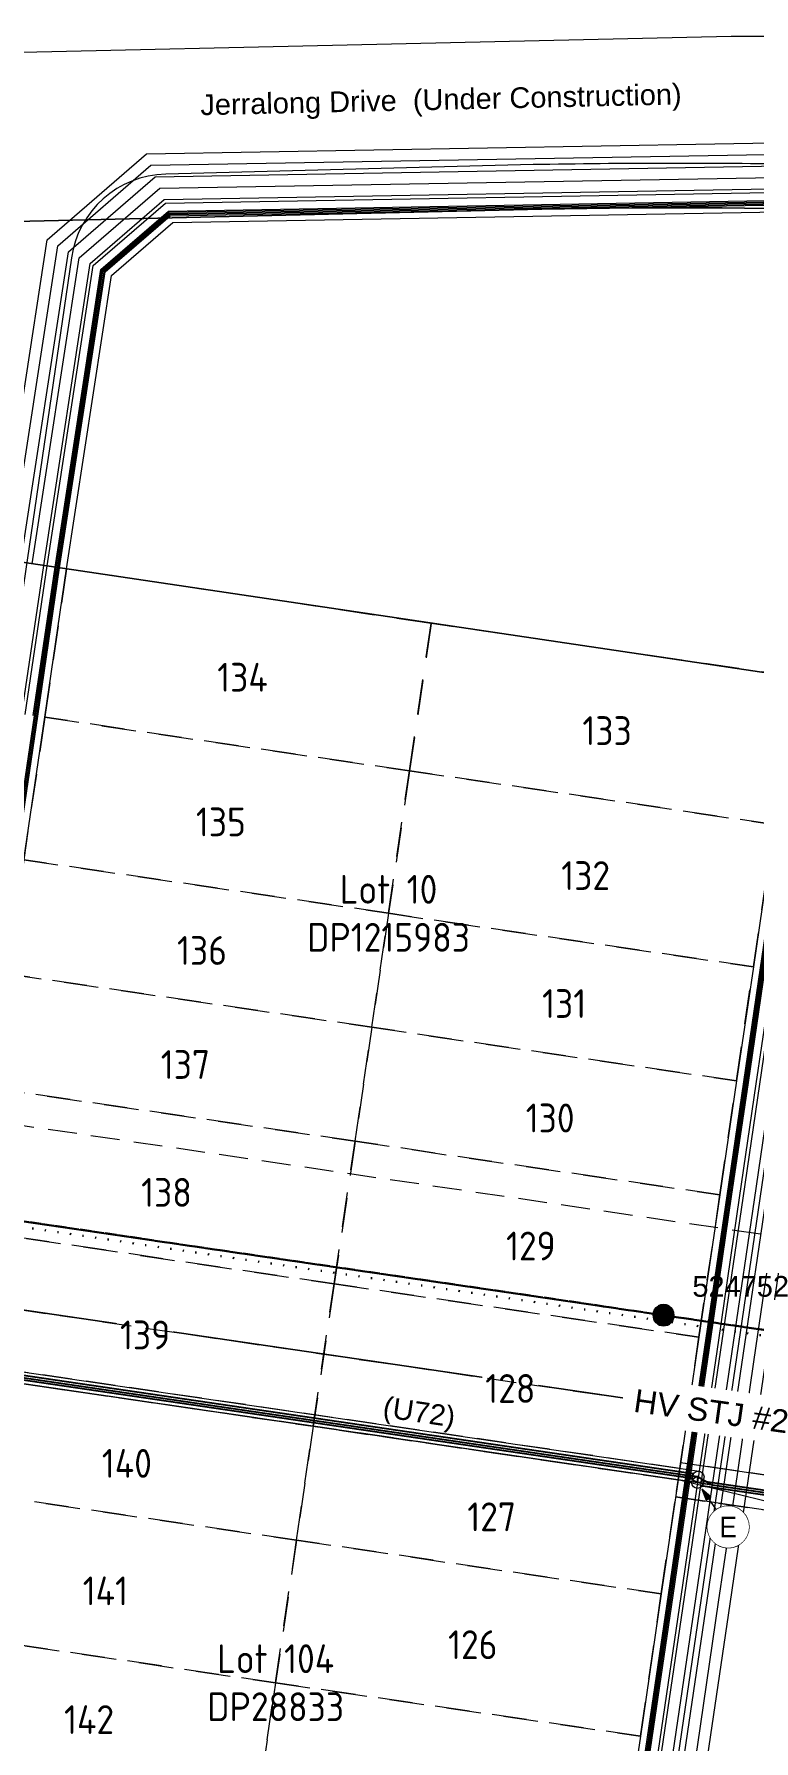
# Model space of a CAD drawing. Header units: metres. Extents: x 302924 to 306036, y 6267404 to 6269261.
# Drawn here: x 304027.6 to 304090.1, y 6268660.6 to 6268808.7 of the extents above; entities that cross this region are included whole.
import ezdxf
from ezdxf import colors
from ezdxf.entities.mleader import LeaderData, LeaderLine
from ezdxf.enums import TextEntityAlignment as Align
from ezdxf.math import Vec2, Vec3

# ---------------------------------------------------------------- set-up
doc = ezdxf.new("R2010")
doc.units = ezdxf.units.M
doc.set_wipeout_variables(frame=1)
for name, pattern in [('Cable Exist OH', [1, 1, 0]), ('Cable Remove', [1, 0, -1]), ('Dash', [5, 3, -2]), ('DASHED', [19.05, 12.7, -6.35]), ('HIDDEN2', [0.1875, 0.125, -0.0625])]:
    doc.linetypes.add(name, pattern=pattern)
doc.layers.get('0').update_dxf_attribs({"color": 6})
doc.layers.add('. Const Lines _SP', color=251, linetype='Continuous', lineweight=0, plot=False, transparency=0.4)
doc.layers.add('._ MGA Trench Outline (PL)', color=248, linetype='Continuous', lineweight=0, plot=False, transparency=0.6)
for name, color, linetype, lineweight, plot in [('. Const Lines Circles _SP', 251, 'Continuous', 0, False), ('._Cable_EW_70mm_Proposed', 90, 'Cable #', 0, False), ('._Cable_HV_240mm_Al_Proposed', 11, 'Cable x', 0, False), ('._Trenching HV_SP', 56, 'IE Trench HV', 0, False)]:
    doc.layers.add(name, color=color, linetype=linetype, lineweight=lineweight, plot=plot)
for name, color, linetype, lineweight, true_color, plot, transparency in [('. Const Lines_HV', 7, 'Continuous', 0, 0x990000, False, 0.4), ('. Const Lines_LV', 7, 'Continuous', 0, 0x000099, False, 0.4), ('. Const Lines_SL', 7, 'Continuous', 0, 0x009999, False, 0.4), ('. Const Lines_SP_Trench (PL)', 7, 'Continuous', 0, 0x990099, False, 0.4)]:
    doc.layers.add(name, color=color, linetype=linetype, lineweight=lineweight, true_color=true_color, plot=plot, transparency=transparency)
doc.layers.add('_Kerb Line_SP', color=60, linetype='Continuous', lineweight=13, transparency=0.6)
for name, color, linetype, lineweight in [('_Lot Layout Future', 151, 'Continuous', 13), ('_Lot Layout Future - Lot No', 155, 'Continuous', 13), ('_User Miscellaneous3', 51, 'Continuous', 13), ('_User_EW_Final', 82, 'Continuous', 20), ('_User_HV_Exist', 1, 'Continuous', 35), ('_User_HV_Final', 1, 'Continuous', 25), ('_User_TR_Final', 6, 'Continuous', 25), ('Cadastre Easements_SP_NEW', 52, 'DASHED', 15), ('Cadastre Land Parcels_SP_EXT', 118, 'Continuous', 15), ('Cadastre Other Property_SP_EXT', 138, 'DASHED', 15), ('Cadastre Road Names_SP_HV_LV_SL_EXT', 211, 'Continuous', 15), ('MEN Earth', 3, 'Continuous', 20)]:
    doc.layers.add(name, color=color, linetype=linetype, lineweight=lineweight)
for name, color, linetype in [('Duct_SP_NEW', 2, 'Continuous'), ('Notes_SP_NEW', 51, 'Continuous'), ('OH_Details_SP_MISC', 7, 'Continuous'), ('SupportsOH_SP_TR_HV_LV_SL_EXT', 7, 'Continuous'), ('SupportsOH_SP_TR_HV_LV_SL_MOD', 3, 'Continuous'), ('Trench_SP_NEW', 2, 'Continuous')]:
    doc.layers.add(name, color=color, linetype=linetype)
doc.styles.add('LotNum', font='isocp.shx')
doc.styles.add('POLE_LABEL', font='arial.ttf', dxfattribs={"height": 2})
doc.styles.get("Standard").update_dxf_attribs({"font": 'arial.ttf'})
doc.linetypes.add('Cable #', pattern='A,4,-0.1,["#",Standard,S=1.6,R=0,X=0,Y=-0.8],-1.35', length=5.45)
doc.linetypes.add('Cable E UG', pattern='A,5,-0.1,["E",Standard,S=1.5,R=0,X=0,Y=-0.75],-1.45', length=6.55)
doc.linetypes.add('Cable x', pattern='A,5,-0.05,["X",Standard,S=1.5,R=0,X=0,Y=-0.75],-1.45', length=6.5)
doc.linetypes.add('IE Trench HV', pattern='A,4,-0.4,["/",Standard,S=2,R=0,X=0.25,Y=-1],-1.6', length=6)

# ---------------------------------------------------------------- blocks, each defined once
blk = doc.blocks.new('POLE_EXT')
blk.add_hatch(color=256).paths.add_polyline_path([(-0.9, 0, 1), (0.9, 0, 1)])
blk.add_lwpolyline([(-0.9, 0, 1), (0.9, 0, 1)], format="xyb", close=True)
at = {"flags": 8}
blk.add_attdef('pNumber', text='', height=1.8, dxfattribs=at).set_placement((2.5, 2.5), align=Align.MIDDLE_CENTER)
at = {"style": 'POLE_LABEL', "flags": 9}
for tag, p in [('STRUCTURE_PLANT_NUMBER', (1.35, 0.03)), ('STREET_CODE', (1.35, -0.2))]:
    blk.add_attdef(tag, text='', height=0.2, dxfattribs=at).set_placement(p, align=Align.MIDDLE_LEFT)
at = {"flags": 9}
for tag, p in [('OWNED_BY', (1.35, -0.4)), ('SPECIAL_USE', (1.35, -0.8)), ('STATE', (1.35, -1)), ('cLV', (1.35, -1.4)), ('PARENT', (1.35, -0.6)), ('USAGE', (1.35, -1.2)), ('hDepth', (1.35, -1.6)), ('hDia', (1.35, -1.8)), ('cHV', (1.35, -2)), ('LBRACKET', (1.35, -2.2)), ('LExisting', (1.35, -2.4)), ('LANTNUMBER', (1.35, -2.6)), ('LOther', (1.35, -2.8)), ('LRemove', (1.35, -3)), ('cLinedev', (1.35, -3.4)), ('pExisting', (1.35, -3.8)), ('pFooting', (1.35, -4.4)), ('LEGEND', (1.35, -3.2)), ('LOCATION', (1.35, -3.6)), ('PFNUMBER', (1.35, -4)), ('NEWPFNUMBER', (1.35, -4.2)), ('pNew', (1.35, -4.6)), ('pRelocate', (1.35, -5)), ('pRemove', (1.35, -5.2)), ('pReplace', (1.35, -5.4)), ('pStay', (1.35, -5.6)), ('pType', (1.35, -5.8)), ('cspan', (1.35, -6)), ('STREETNAME', (1.35, -6.2)), ('SUBURB', (1.35, -6.4)), ('OPERATED_BY', (1.36, -7.01)), ('NOTES', (1.35, -6.6)), ('MAINTAINED_BY', (1.36, -6.81))]:
    blk.add_attdef(tag, text='', height=0.2, dxfattribs=at).set_placement(p, align=Align.MIDDLE_LEFT)
at = {"flags": 1}
blk.add_attdef('Z', (1.35, -7.33), '', height=0.2, dxfattribs=at)
blk = doc.blocks.new('*U84')
h = blk.add_hatch(color=256)
h.dxf.hatch_style = 1
h.paths.add_polyline_path([(-1.92, 2.32), (-1.51, 2.61), (-2.28, 3.29)])
blk.add_line((-2.28, 3.29), (-1.03, 1.48))
at = {"flags": 128}
blk.add_lwpolyline([(-1.92, 2.32), (-1.51, 2.61), (-2.28, 3.29), (-1.92, 2.32)], dxfattribs=at)
at = {"linetype": 'Continuous', "flags": 128}
blk.add_lwpolyline([(0, 1.8), (-0.09, 1.8), (-0.18, 1.79), (-0.26, 1.78), (-0.35, 1.77), (-0.44, 1.75), (-0.52, 1.72), (-0.61, 1.69), (-0.69, 1.66), (-0.77, 1.63), (-0.85, 1.59), (-0.93, 1.54), (-1, 1.5), (-1.07, 1.45), (-1.14, 1.39), (-1.21, 1.33), (-1.27, 1.27), (-1.33, 1.21), (-1.39, 1.14), (-1.45, 1.07), (-1.5, 1), (-1.54, 0.93), (-1.59, 0.85), (-1.63, 0.77), (-1.66, 0.69), (-1.69, 0.61), (-1.72, 0.52), (-1.75, 0.44), (-1.77, 0.35), (-1.78, 0.26), (-1.79, 0.18), (-1.8, 0.09), (-1.8, 0), (-1.8, -0.09), (-1.79, -0.18), (-1.78, -0.26), (-1.77, -0.35), (-1.75, -0.44), (-1.72, -0.52), (-1.69, -0.61), (-1.66, -0.69), (-1.63, -0.77), (-1.59, -0.85), (-1.54, -0.93), (-1.5, -1), (-1.45, -1.07), (-1.39, -1.14), (-1.33, -1.21), (-1.27, -1.27), (-1.21, -1.33), (-1.14, -1.39), (-1.07, -1.45), (-1, -1.5), (-0.93, -1.54), (-0.85, -1.59), (-0.77, -1.63), (-0.69, -1.66), (-0.61, -1.69), (-0.52, -1.72), (-0.44, -1.75), (-0.35, -1.77), (-0.26, -1.78), (-0.18, -1.79), (-0.09, -1.8), (0, -1.8), (0.09, -1.8), (0.18, -1.79), (0.26, -1.78), (0.35, -1.77), (0.44, -1.75), (0.52, -1.72), (0.61, -1.69), (0.69, -1.66), (0.77, -1.63), (0.85, -1.59), (0.93, -1.54), (1, -1.5), (1.07, -1.45), (1.14, -1.39), (1.21, -1.33), (1.27, -1.27), (1.33, -1.21), (1.39, -1.14), (1.45, -1.07), (1.5, -1), (1.54, -0.93), (1.59, -0.85), (1.63, -0.77), (1.66, -0.69), (1.69, -0.61), (1.72, -0.52), (1.75, -0.44), (1.77, -0.35), (1.78, -0.26), (1.79, -0.18), (1.8, -0.09), (1.8, 0), (1.8, 0.09), (1.79, 0.18), (1.78, 0.26), (1.77, 0.35), (1.75, 0.44), (1.72, 0.52), (1.69, 0.61), (1.66, 0.69), (1.63, 0.77), (1.59, 0.85), (1.54, 0.93), (1.5, 1), (1.45, 1.07), (1.39, 1.14), (1.33, 1.21), (1.27, 1.27), (1.21, 1.33), (1.14, 1.39), (1.07, 1.45), (1, 1.5), (0.93, 1.54), (0.85, 1.59), (0.77, 1.63), (0.69, 1.66), (0.61, 1.69), (0.52, 1.72), (0.44, 1.75), (0.35, 1.77), (0.26, 1.78), (0.18, 1.79), (0.09, 1.8)], close=True, dxfattribs=at)
blk.add_circle((0, 0), 1.8)
at = {"width": 0.9}
blk.add_attdef('CODE', text='', height=1.8, dxfattribs=at).set_placement((0, 0), align=Align.MIDDLE_CENTER)
at = {"flags": 1}
blk.add_attdef('Z', (0, 0), '', height=0.2, dxfattribs=at)
at = {"linetype": 'Continuous'}
blk.add_wipeout([(0, 1.8), (-0.09, 1.8), (-0.18, 1.79), (-0.26, 1.78), (-0.35, 1.77), (-0.44, 1.75), (-0.52, 1.72), (-0.61, 1.69), (-0.69, 1.66), (-0.77, 1.63), (-0.85, 1.59), (-0.93, 1.54), (-1, 1.5), (-1.07, 1.45), (-1.14, 1.39), (-1.21, 1.33), (-1.27, 1.27), (-1.33, 1.21), (-1.39, 1.14), (-1.45, 1.07), (-1.5, 1), (-1.54, 0.93), (-1.59, 0.85), (-1.63, 0.77), (-1.66, 0.69), (-1.69, 0.61), (-1.72, 0.52), (-1.75, 0.44), (-1.77, 0.35), (-1.78, 0.26), (-1.79, 0.18), (-1.8, 0.09), (-1.8, 0), (-1.8, -0.09), (-1.79, -0.18), (-1.78, -0.26), (-1.77, -0.35), (-1.75, -0.44), (-1.72, -0.52), (-1.69, -0.61), (-1.66, -0.69), (-1.63, -0.77), (-1.59, -0.85), (-1.54, -0.93), (-1.5, -1), (-1.45, -1.07), (-1.39, -1.14), (-1.33, -1.21), (-1.27, -1.27), (-1.21, -1.33), (-1.14, -1.39), (-1.07, -1.45), (-1, -1.5), (-0.93, -1.54), (-0.85, -1.59), (-0.77, -1.63), (-0.69, -1.66), (-0.61, -1.69), (-0.52, -1.72), (-0.44, -1.75), (-0.35, -1.77), (-0.26, -1.78), (-0.18, -1.79), (-0.09, -1.8), (0, -1.8), (0.09, -1.8), (0.18, -1.79), (0.26, -1.78), (0.35, -1.77), (0.44, -1.75), (0.52, -1.72), (0.61, -1.69), (0.69, -1.66), (0.77, -1.63), (0.85, -1.59), (0.93, -1.54), (1, -1.5), (1.07, -1.45), (1.14, -1.39), (1.21, -1.33), (1.27, -1.27), (1.33, -1.21), (1.39, -1.14), (1.45, -1.07), (1.5, -1), (1.54, -0.93), (1.59, -0.85), (1.63, -0.77), (1.66, -0.69), (1.69, -0.61), (1.72, -0.52), (1.75, -0.44), (1.77, -0.35), (1.78, -0.26), (1.79, -0.18), (1.8, -0.09), (1.8, 0), (1.8, 0.09), (1.79, 0.18), (1.78, 0.26), (1.77, 0.35), (1.75, 0.44), (1.72, 0.52), (1.69, 0.61), (1.66, 0.69), (1.63, 0.77), (1.59, 0.85), (1.54, 0.93), (1.5, 1), (1.45, 1.07), (1.39, 1.14), (1.33, 1.21), (1.27, 1.27), (1.21, 1.33), (1.14, 1.39), (1.07, 1.45), (1, 1.5), (0.93, 1.54), (0.85, 1.59), (0.77, 1.63), (0.69, 1.66), (0.61, 1.69), (0.52, 1.72), (0.44, 1.75), (0.35, 1.77), (0.26, 1.78), (0.18, 1.79), (0.09, 1.8)], dxfattribs=at)

msp = doc.modelspace()

# ---------------------------------------------------------------- linework, layer by layer
at = {"layer": '. Const Lines _SP', "linetype": 'Continuous', "lineweight": 0, "flags": 128}
for points in [[(304099.5566, 6268682.3816), (304083.7264, 6268684.7054)], [(304099.3387, 6268680.8975), (304083.5085, 6268683.2213)], [(304099.1209, 6268679.4134), (304083.2907, 6268681.7372)]]:
    msp.add_lwpolyline(points, dxfattribs=at)
at = {"layer": '. Const Lines Circles _SP', "lineweight": 0}
for centre in [(304085.1905, 6268682.9747), (304085.2632, 6268683.4694)]:
    msp.add_circle(centre, 0.5, dxfattribs=at)
at = {"layer": '_Lot Layout Future', "linetype": 'Dash', "transparency": 33554585}
msp.add_lwpolyline([(304080.2407, 6268660.9599), (304048.58, 6268665.6075), (304047.1276, 6268655.7136), (304078.7884, 6268651.0659)], close=True, dxfattribs=at)
at = {"layer": 'Cadastre Land Parcels_SP_EXT', "linetype": 'Continuous'}
for points in [[(304091.2354, 6268793.563), (304089.2806, 6268793.5926), (304087.3275, 6268793.6152), (304085.373, 6268793.6289), (304083.4195, 6268793.6347), (304081.4644, 6268793.6324), (304079.5103, 6268793.6222), (304077.5565, 6268793.6051), (304075.602, 6268793.5779), (304073.6492, 6268793.5449), (304071.6949, 6268793.503), (303996.3711, 6268791.7509)], [(303996.3711, 6268791.7509), (304071.6949, 6268793.503), (304073.6492, 6268793.5449), (304075.602, 6268793.5779), (304077.5565, 6268793.6051), (304079.5103, 6268793.6222), (304081.4644, 6268793.6324), (304083.4195, 6268793.6347), (304085.373, 6268793.6289), (304087.3275, 6268793.6152), (304089.2806, 6268793.5926), (304091.2354, 6268793.563)], [(303934.5604, 6268776.5535), (304179.2785, 6268740.16)]]:
    msp.add_lwpolyline(points, dxfattribs=at)
for points in [[(304172.2997, 6268692.523), (304179.2785, 6268740.16), (303934.5604, 6268776.5535), (303895.2382, 6268782.3999), (303860.356, 6268787.5873), (303857.464, 6268766.026), (303854.4032, 6268743.2121), (303851.7737, 6268723.6085), (304170.0147, 6268676.9295), (304172.2997, 6268692.523)], [(304170.0147, 6268676.9295), (303851.7737, 6268723.6085), (303842.2536, 6268660.1704), (303917.1958, 6268649.2305), (303933.0275, 6268646.9186), (303964.6899, 6268642.2965), (303996.3514, 6268637.6743), (304012.183, 6268635.3632), (304043.8454, 6268630.7399), (304075.5077, 6268626.1175), (304091.3384, 6268623.8062), (304125.9696, 6268618.7491), (304160.7015, 6268613.6781), (304170.0147, 6268676.9295)]]:
    msp.add_lwpolyline(points, close=True, dxfattribs=at)
at = {"layer": 'Duct_SP_NEW'}
for p, q in [((304084.7394, 6268683.344), (304084.7685, 6268683.5419)), ((304084.7975, 6268683.7398), (304084.7685, 6268683.5419)), ((304085.6562, 6268682.7039), (304085.6852, 6268682.9018)), ((304085.6562, 6268682.7039), (304097.133, 6268681.0192)), ((304085.7142, 6268683.0997), (304085.6852, 6268682.9018)), ((304085.7142, 6268683.0997), (304097.1911, 6268681.4149))]:
    msp.add_line(p, q, dxfattribs=at)
at = {"layer": 'Trench_SP_NEW', "color": 2, "linetype": 'IE Trench HV', "flags": 128}
msp.add_lwpolyline([(304085.6853, 6268682.9024), (304085.1905, 6268682.9744), (304085.2611, 6268683.4697), (304084.7685, 6268683.5419)], dxfattribs=at)

# ---------------------------------------------------------------- block references
at = {"layer": 'SupportsOH_SP_TR_HV_LV_SL_MOD'}
ref = msp.add_blockref('POLE_EXT', (304082.251, 6268697.512), dxfattribs=dict(at, rotation=359.9930972227539))
ref.add_attrib('ASSET_NUM', '524752', dxfattribs={"layer": 'SupportsOH_SP_TR_HV_LV_SL_EXT', "height": 1.8, "rotation": 359.993097, "style": 'POLE_LABEL'}).set_placement((304088.9468, 6268700.0112), align=Align.MIDDLE_CENTER)

# ---------------------------------------------------------------- texts
at = {"layer": '_User_HV_Exist', "insert": (304061.0071, 6268688.8464, 68.26), "char_height": 1.8, "attachment_point": 5, "rotation": 351.60346}
msp.add_mtext('(U72)', dxfattribs=at)
at = {"layer": 'Cadastre Land Parcels_SP_EXT', "linetype": 'Continuous', "char_height": 2.5, "attachment_point": 5, "style": 'LotNum'}
for s, insert in [('Lot 10\\PDP1215983', (304058.3836, 6268732.3918)), ('Lot 104\\PDP28833', (304048.5875, 6268665.6064))]:
    msp.add_mtext(s, dxfattribs=dict(at, insert=insert))
at = {"layer": 'Cadastre Road Names_SP_HV_LV_SL_EXT'}
msp.add_text('Jerralong Drive  (Under Construction)', height=1.8, rotation=1.29022, dxfattribs=at).set_placement((304042.0677, 6268801.666))

# ---------------------------------------------------------------- next in the draw order: texts
at = {"layer": '_Lot Layout Future - Lot No', "linetype": 'Continuous', "transparency": 33554585, "char_height": 2.5, "attachment_point": 5, "style": 'LotNum', "bg_fill": 3, "box_fill_scale": 1.1, "bg_fill_color": 256, "bg_fill_transparency": 0}
for s, insert in [('134', (304045.7072, 6268752.8819)), ('133', (304077.3495, 6268748.2474)), ('135', (304043.8295, 6268740.3274)), ('132', (304075.4895, 6268735.6674)), ('136', (304042.1895, 6268729.1674)), ('131', (304073.6234, 6268724.5605)), ('137', (304040.7495, 6268719.2674)), ('130', (304072.4095, 6268714.6274)), ('138', (304039.1095, 6268708.1674)), ('129', (304070.7318, 6268703.5129)), ('139', (304037.2518, 6268695.7929)), ('128', (304068.9495, 6268691.1474)), ('140', (304035.6695, 6268684.6474)), ('127', (304067.3295, 6268680.0074)), ('141', (304033.8034, 6268673.5805)), ('126', (304065.6895, 6268668.9074)), ('142', (304032.3895, 6268662.4074))]:
    msp.add_mtext(s, dxfattribs=dict(at, insert=insert))

# ---------------------------------------------------------------- next in the draw order: linework, layer by layer
at = {"layer": '. Const Lines _SP', "linetype": 'Continuous', "lineweight": 0, "flags": 128}
for points in [[(304004.5019, 6268695.8298), (304085.3358, 6268683.964)], [(304017.2915, 6268693.447), (304085.2631, 6268683.4693)], [(304018.5051, 6268692.7635), (304085.1905, 6268682.9746)]]:
    msp.add_lwpolyline(points, dxfattribs=at)
at = {"layer": '. Const Lines_HV', "linetype": 'Continuous', "lineweight": 0, "flags": 128}
for points in [[(304025.4858, 6268763.0388), (304029.6778, 6268790.3309), (304037.7576, 6268797.3194), (304096.1203, 6268798.3488), (304104.1282, 6268789.2357), (304098.6853, 6268752.1841), (304096.8066, 6268739.3855), (304094.9911, 6268727.018), (304093.5388, 6268717.124), (304092.0864, 6268707.2301), (304090.271, 6268694.8626), (304088.4555, 6268682.4952), (304087.0032, 6268672.6012), (304085.1877, 6268660.2337), (304083.7354, 6268650.3398), (304081.9194, 6268637.9688), (304080.0625, 6268625.4415), (304078.2424, 6268613.1615), (304076.2048, 6268599.3127), (304074.754, 6268589.42), (304072.5731, 6268574.5772), (304070.756, 6268562.2088), (304068.9387, 6268549.8411), (304067.4848, 6268539.9466)], [(304027.4636, 6268762.7417), (304031.5428, 6268789.2997), (304038.5177, 6268795.3325), (304095.2293, 6268796.3328), (304102.0149, 6268788.6107), (304096.7065, 6268752.4748), (304094.8278, 6268739.676), (304093.0123, 6268727.3085), (304091.56, 6268717.4145), (304090.1076, 6268707.5206), (304088.2922, 6268695.1531), (304086.4767, 6268682.7856), (304085.0244, 6268672.8917), (304083.2089, 6268660.5242), (304081.7566, 6268650.6302), (304079.9408, 6268638.2607), (304078.0841, 6268625.7347), (304076.2639, 6268613.4537), (304074.2261, 6268599.6038), (304072.7752, 6268589.7102), (304070.5944, 6268574.868), (304068.7772, 6268562.4995), (304066.9599, 6268550.1319), (304065.5061, 6268540.2373)]]:
    msp.add_lwpolyline(points, dxfattribs=at)
at = {"layer": '. Const Lines_LV', "linetype": 'Continuous', "lineweight": 0, "flags": 128}
for points in [[(304024.4969, 6268763.1873), (304028.7452, 6268790.8464), (304037.3776, 6268798.3129), (304096.5657, 6268799.3568), (304105.1848, 6268789.5482), (304099.6747, 6268752.0388), (304097.796, 6268739.2403), (304095.9805, 6268726.8728), (304094.5282, 6268716.9788), (304093.0758, 6268707.0848), (304091.2604, 6268694.7174), (304089.4449, 6268682.3499), (304087.9926, 6268672.4559), (304086.1771, 6268660.0885), (304084.7247, 6268650.1945), (304082.9087, 6268637.8229), (304081.0517, 6268625.2949), (304079.2317, 6268613.0154), (304077.1941, 6268599.1671), (304075.7434, 6268589.2749), (304073.5625, 6268574.4318), (304071.7453, 6268562.0634), (304069.9281, 6268549.6958), (304068.4742, 6268539.8012)], [(304026.4747, 6268762.8903), (304030.6103, 6268789.8153), (304038.1376, 6268796.326), (304095.6748, 6268797.3408), (304103.0715, 6268788.9232), (304097.6959, 6268752.3294), (304095.8172, 6268739.5307), (304094.0017, 6268727.1633), (304092.5494, 6268717.2693), (304091.097, 6268707.3753), (304089.2816, 6268695.0079), (304087.4661, 6268682.6404), (304086.0138, 6268672.7464), (304084.1983, 6268660.379), (304082.746, 6268650.485), (304080.9301, 6268638.1147), (304079.0733, 6268625.5881), (304077.2531, 6268613.3076), (304075.2154, 6268599.4582), (304073.7646, 6268589.5651), (304071.5837, 6268574.7226), (304069.7666, 6268562.3541), (304067.9493, 6268549.9865), (304066.4954, 6268540.0919)], [(304026.5593, 6268749.6974), (304028.4525, 6268762.5932), (304032.4754, 6268788.7841), (304038.8977, 6268794.3391), (304094.7839, 6268795.3248), (304100.9583, 6268788.2982), (304095.7172, 6268752.6201), (304093.8384, 6268739.8212), (304092.0229, 6268727.4537), (304090.5706, 6268717.5598), (304089.1182, 6268707.6658), (304087.3028, 6268695.2983), (304085.4873, 6268682.9309), (304084.035, 6268673.0369), (304082.2195, 6268660.6694), (304080.7672, 6268650.7755)], [(304026.7227, 6268737.0395), (304028.5381, 6268749.4069), (304030.4304, 6268762.2961), (304034.3404, 6268787.753), (304039.6578, 6268792.3522), (304093.893, 6268793.3087), (304098.845, 6268787.6733), (304093.7384, 6268752.9108), (304091.8596, 6268740.1117), (304090.0441, 6268727.7442), (304088.5918, 6268717.8502), (304087.1394, 6268707.9563), (304085.324, 6268695.5888), (304083.5085, 6268683.2213), (304082.0562, 6268673.3274), (304080.2407, 6268660.9599), (304078.7884, 6268651.0659)]]:
    msp.add_lwpolyline(points, dxfattribs=at)
at = {"layer": '. Const Lines_SL', "linetype": 'Continuous', "lineweight": 0, "flags": 128}
msp.add_lwpolyline([(304027.5487, 6268749.5522), (304029.4414, 6268762.4447), (304033.4079, 6268788.2685), (304039.2778, 6268793.3456), (304094.3384, 6268794.3167), (304099.9016, 6268787.9857), (304094.7278, 6268752.7655), (304092.849, 6268739.9664), (304091.0335, 6268727.599), (304089.5812, 6268717.705), (304088.1288, 6268707.811), (304086.3134, 6268695.4436), (304084.4979, 6268683.0761), (304083.0456, 6268673.1821), (304081.2301, 6268660.8147), (304079.7778, 6268650.9207)], dxfattribs=at)
at = {"layer": '. Const Lines_SP_Trench (PL)', "linetype": 'Continuous', "lineweight": 0, "flags": 128}
msp.add_lwpolyline([(304026.8561, 6268749.6538), (304028.7492, 6268762.5486), (304032.7551, 6268788.6294), (304039.0117, 6268794.041), (304094.6503, 6268795.0224), (304100.6413, 6268788.2045), (304095.4203, 6268752.6637), (304093.5416, 6268739.8648), (304091.7261, 6268727.4973), (304090.2738, 6268717.6033), (304088.8214, 6268707.7094), (304087.0059, 6268695.3419), (304085.1905, 6268682.9744), (304083.7381, 6268673.0805), (304081.9227, 6268660.713), (304080.4703, 6268650.819)], dxfattribs=at)
at = {"layer": '._ MGA Trench Outline (PL)', "flags": 128}
for points in [[(304025.8322, 6268737.1702), (304027.6476, 6268749.5376), (304029.5403, 6268762.4298), (304033.5012, 6268788.217), (304039.3158, 6268793.2463), (304094.2939, 6268794.2159), (304099.796, 6268787.9545), (304094.6288, 6268752.78), (304092.75, 6268739.981), (304090.9346, 6268727.6135), (304089.4822, 6268717.7195), (304088.0299, 6268707.8255), (304086.2144, 6268695.4581), (304084.399, 6268683.0906), (304082.9466, 6268673.1966), (304081.1312, 6268660.8292), (304079.6788, 6268650.9352)], [(304025.9311, 6268737.1557), (304027.7466, 6268749.5231), (304029.6392, 6268762.4149), (304033.5944, 6268788.1654), (304039.3538, 6268793.1469), (304094.2493, 6268794.1151), (304099.6903, 6268787.9232), (304094.5299, 6268752.7945), (304092.6511, 6268739.9955), (304090.8357, 6268727.628), (304089.3833, 6268717.734), (304087.9309, 6268707.8401), (304086.1155, 6268695.4726), (304084.3, 6268683.1051), (304082.8477, 6268673.2112), (304081.0322, 6268660.8437), (304079.5799, 6268650.9497)], [(304026.0301, 6268737.1411), (304027.8455, 6268749.5086), (304029.7381, 6268762.4001), (304033.6877, 6268788.1139), (304039.3918, 6268793.0476), (304094.2048, 6268794.0143), (304099.5846, 6268787.892), (304094.431, 6268752.8091), (304092.5522, 6268740.01), (304090.7367, 6268727.6425), (304089.2844, 6268717.7486), (304087.832, 6268707.8546), (304086.0165, 6268695.4871), (304084.2011, 6268683.1197), (304082.7488, 6268673.2257), (304080.9333, 6268660.8582), (304079.4809, 6268650.9643)], [(304026.129, 6268737.1266), (304027.9445, 6268749.4941), (304029.837, 6268762.3852), (304033.7809, 6268788.0623), (304039.4298, 6268792.9482), (304094.1602, 6268793.9135), (304099.479, 6268787.8608), (304094.332, 6268752.8236), (304092.4532, 6268740.0245), (304090.6378, 6268727.6571), (304089.1854, 6268717.7631), (304087.7331, 6268707.8691), (304085.9176, 6268695.5017), (304084.1022, 6268683.1342), (304082.6498, 6268673.2402), (304080.8344, 6268660.8728), (304079.382, 6268650.9788)]]:
    msp.add_lwpolyline(points, dxfattribs=at)
at = {"layer": '._Cable_HV_240mm_Al_Proposed', "linetype": 'Cable x', "lineweight": 0, "ltscale": 0.1, "flags": 128}
msp.add_lwpolyline([(303933.2952, 6268719.0133, -0.02787287), (303935.7926, 6268701.8685, 0.36942793), (303937.4942, 6268700.0673), (304003.9633, 6268690.3096, 0.08224041), (304004.6167, 6268690.3216), (304019.3403, 6268693.0384, -0.08223846), (304019.9937, 6268693.0503), (304083.746, 6268683.692, -0.10710268), (304084.5391, 6268683.3943), (304084.8262, 6268683.2092, 0.10710266), (304085.6193, 6268682.9114), (304096.4695, 6268681.3187, 0.41421092), (304098.7387, 6268683.007), (304099.3672, 6268687.292)], format="xyb", dxfattribs=at)
at = {"layer": '_Kerb Line_SP', "linetype": 'Continuous', "flags": 128}
for points in [[(303468.8458, 6268714.4956), (303625.7927, 6268710.1849), (303685.7709, 6268708.5699, 0.1092186), (303748.8334, 6268718.776), (303937.5514, 6268794.5366, -0.09037099), (303993.2271, 6268806.3812), (304088.1093, 6268808.5182), (304103.8156, 6268808.5182), (304133.5287, 6268806.0002), (304148.5934, 6268804.2356), (304180.0354, 6268799.681, 0.37876107), (304193.3661, 6268808.3467), (304193.3661, 6268808.3467), (304196.4945, 6268829.9521)], [(304078.4198, 6268624.4559), (304102.3787, 6268787.6766, 0.45099396), (304094.1558, 6268797.4103, 0.00790763), (304070.9429, 6268797.3797), (304039.0463, 6268796.558, 0.36483077), (304030.8542, 6268789.2965), (304008.1789, 6268634.8113)]]:
    msp.add_lwpolyline(points, format="xyb", dxfattribs=at)
at = {"layer": '_Lot Layout Future', "linetype": 'Dash', "transparency": 33554585}
for points in [[(304062.0754, 6268757.5433), (304030.4304, 6268762.2961), (304028.5381, 6268749.4069), (304060.1988, 6268744.7593)], [(304093.7384, 6268752.9108), (304062.0754, 6268757.5433), (304060.1988, 6268744.7593), (304091.8596, 6268740.1117)], [(304060.1988, 6268744.7593), (304028.5381, 6268749.4069), (304026.7227, 6268737.0395), (304058.3834, 6268732.3918)], [(304091.8596, 6268740.1117), (304060.1988, 6268744.7593), (304058.3834, 6268732.3918), (304090.0441, 6268727.7442)], [(304058.3834, 6268732.3918), (304026.7227, 6268737.0395), (304025.2703, 6268727.1455), (304056.9311, 6268722.4979)], [(304090.0441, 6268727.7442), (304058.3834, 6268732.3918), (304056.9311, 6268722.4979), (304088.5918, 6268717.8502)], [(304056.9311, 6268722.4979), (304025.2703, 6268727.1455), (304023.8179, 6268717.2515), (304055.4787, 6268712.6039)], [(304088.5918, 6268717.8502), (304056.9311, 6268722.4979), (304055.4787, 6268712.6039), (304087.1394, 6268707.9563)], [(304055.4787, 6268712.6039), (304023.8179, 6268717.2515), (304022.0025, 6268704.8841), (304053.6632, 6268700.2364)], [(304087.1394, 6268707.9563), (304055.4787, 6268712.6039), (304053.6632, 6268700.2364), (304085.324, 6268695.5888)], [(304053.6632, 6268700.2364), (304022.0025, 6268704.8841), (304020.1871, 6268692.5166), (304051.8478, 6268687.869)], [(304085.324, 6268695.5888), (304053.6632, 6268700.2364), (304051.8478, 6268687.869), (304083.5085, 6268683.2213)], [(304051.8478, 6268687.869), (304020.1871, 6268692.5166), (304018.7347, 6268682.6226), (304050.3954, 6268677.975)], [(304083.5085, 6268683.2213), (304051.8478, 6268687.869), (304050.3954, 6268677.975), (304082.0562, 6268673.3274)], [(304050.3954, 6268677.975), (304018.7347, 6268682.6226), (304016.9193, 6268670.2552), (304048.58, 6268665.6075)], [(304082.0562, 6268673.3274), (304050.3954, 6268677.975), (304048.58, 6268665.6075), (304080.2407, 6268660.9599)], [(304048.58, 6268665.6075), (304016.9193, 6268670.2552), (304015.4669, 6268660.3612), (304047.1276, 6268655.7136)]]:
    msp.add_lwpolyline(points, close=True, dxfattribs=at)
at = {"layer": 'Cadastre Easements_SP_NEW', "color": 2, "ltscale": 0.2}
msp.add_lwpolyline([(304083.6538, 6268684.2109), (304020.3323, 6268693.506), (304020.1871, 6268692.5166), (304083.5085, 6268683.2213)], close=True, dxfattribs=at)
at = {"layer": 'Cadastre Other Property_SP_EXT', "linetype": 'HIDDEN2', "ltscale": 20}
msp.add_lwpolyline([(304172.3, 6268692.523), (303853.945, 6268739.3669), (303690.0785, 6268745.7516), (303514.0712, 6268753.0662), (303170.041, 6268767.854), (302924.068, 6268778.115), (302934.61, 6268762.3409), (303170.357, 6268752.492), (303269.8899, 6268748.3329), (303333.158, 6268745.616), (303394.873, 6268742.9971), (303455.3971, 6268740.402), (303511.8389, 6268738.482), (303515.571, 6268738.4199), (303515.798, 6268738.4111), (303687.9159, 6268731.666), (303851.5449, 6268723.621), (303851.7741, 6268723.608), (304170.015, 6268676.93), (304172.3, 6268692.523)], close=True, dxfattribs=at)
at = {"layer": 'Duct_SP_NEW'}
for p, q in [((304084.7394, 6268683.344), (304019.0434, 6268692.9877)), ((304084.7975, 6268683.7398), (304019.1014, 6268693.3835))]:
    msp.add_line(p, q, dxfattribs=at)

# ---------------------------------------------------------------- next in the draw order: block references
at = {"layer": '_User Miscellaneous3', "color": 40}
msp.add_blockref('*U84', (304087.8586, 6268679.1316), dxfattribs=at).add_auto_attribs({'CODE': 'E'})

# ---------------------------------------------------------------- next in the draw order: linework, layer by layer
at = {"layer": '_User_HV_Final', "linetype": 'Cable x', "flags": 128}
msp.add_lwpolyline([(303760.4621, 6268735.3534), (303760.1898, 6268729.8142, 0.41421356), (303760.3797, 6268729.6046), (303771.2528, 6268729.07), (303827.072, 6268750.9433), (303832.0402, 6268738.5724), (303896.288, 6268764.3744), (303906.1804, 6268760.1534), (303915.458, 6268763.872), (303923.0231, 6268744.9973, -0.07265848), (303933.5815, 6268700.6417), (304006.6655, 6268689.9129), (304017.2915, 6268693.447), (304085.2631, 6268683.4693), (304086.4767, 6268682.7856), (304096.3705, 6268681.3332), (304098.2568, 6268694.1944), (304173.4537, 6268683.1572), (304162.6706, 6268609.9043)], format="xyb", dxfattribs=at)
at = {"layer": 'Cadastre Easements_SP_NEW', "color": 2, "ltscale": 0.2}
msp.add_lwpolyline([(304101.2992, 6268694.2532), (304097.8364, 6268694.7615), (304096.0937, 6268682.89), (304083.7264, 6268684.7054), (304083.2907, 6268681.7372), (304099.1209, 6268679.4135)], close=True, dxfattribs=at)
at = {"layer": 'OH_Details_SP_MISC', "color": 7, "linetype": 'Cable Exist OH', "lineweight": 30, "flags": 128}
msp.add_lwpolyline([(304128.5498, 6268364.8613), (304137.0308, 6268421.9189), (304151.3281, 6268518.8324), (304163.3357, 6268603.9598), (304175.0607, 6268683.8992), (304082.251, 6268697.512), (303965.112, 6268714.683), (303858.683, 6268730.285), (303747.5441, 6268737.607), (303622.527, 6268742.478), (303502.824, 6268747.306)], dxfattribs=at)
at = {"layer": 'OH_Details_SP_MISC', "color": 7, "linetype": 'Cable Remove', "lineweight": 30, "flags": 128}
msp.add_lwpolyline([(304162.8406, 6268604.0297), (304174.4935, 6268683.4771), (304082.1784, 6268697.0173), (303965.0395, 6268714.1883), (303858.6302, 6268729.7874), (303761.2403, 6268736.2173)], dxfattribs=at)

# ---------------------------------------------------------------- next in the draw order: leaders
at = {"layer": 'Notes_SP_NEW'}
ml = msp.add_multileader_mtext('Standard', dxfattribs=at)
ml.set_content('HV STJ #2', color=256)
ml.set_leader_properties()
ml.build(insert=Vec2(0, 0))
ml.multileader.update_dxf_attribs({"leader_type": 2, "has_text_frame": 1, "text_left_attachment_type": 2, "text_right_attachment_type": 2, "dogleg_length": 0.01, "arrow_head_size": 2})
ctx = ml.context
ctx.base_point, ctx.char_height, ctx.arrow_head_size, ctx.landing_gap_size, ctx.plane_origin, ctx.plane_x_axis, ctx.plane_y_axis = Vec3(304079.08, 6268690.18), 2, 2, 1, Vec3(304081.3362, 6268679.4638), Vec3(0.99021746, -0.1395327), Vec3(0.1395327, 0.99021746)
ctx.left_attachment, ctx.right_attachment, ctx.text_align_type = 2, 2, 2
notes = []
notes.append((ctx, [(1, (1, 1, 0), (304094.0796, 6268688.0664), (-0.99021746, 0.1395327), 0.01, [(0, [(304098.3732, 6268687.4366)], 0, [])])]))
ctx.mtext.insert, ctx.mtext.text_direction, ctx.mtext.rotation, ctx.mtext.alignment, ctx.mtext.flow_direction = Vec3(304093.2238, 6268689.2313), Vec3(0.99021746, -0.1395327), 6.14319582, 3, 5
ctx.mtext.has_bg_fill, ctx.mtext.bg_color, ctx.mtext.bg_scale_factor, ctx.mtext.bg_transparency, ctx.mtext.use_window_bg_color = 1, -1027028792, 1.5, 0, 1
for ctx, leaders in notes:
    for number, flags, end, landing, length, lines in leaders:
        leader = LeaderData()
        leader.index, (leader.has_last_leader_line, leader.has_dogleg_vector, leader.attachment_direction) = number, flags
        leader.last_leader_point, leader.dogleg_vector, leader.dogleg_length = Vec3(end), Vec3(landing), length
        for number, points, colour, breaks in lines:
            line = LeaderLine()
            line.index, line.vertices, line.color, line.breaks = number, Vec3.list(points), colors.encode_raw_color(colour), breaks
            leader.lines.append(line)
        ctx.leaders.append(leader)

# ---------------------------------------------------------------- next in the draw order: linework, layer by layer
at = {"layer": '._Cable_EW_70mm_Proposed', "linetype": 'Cable x', "lineweight": 0, "ltscale": 0.1, "flags": 128}
msp.add_lwpolyline([(303761.4318, 6268748.7258), (303761.4318, 6268748.7258), (303761.4318, 6268748.7258), (303760.5285, 6268736.7596), (303759.0603, 6268735.4016, 0.1989188), (303758.4199, 6268734.0113), (303758.321, 6268731.4729, 0.41123238), (303760.2212, 6268729.3975), (303770.7577, 6268728.8794, 0.11423077), (303770.8465, 6268728.8954), (303824.5046, 6268751.9506, -0.41527097), (303827.1141, 6268750.8463), (303832.2103, 6268738.2067, 0.41381194), (303834.8106, 6268737.0987), (303895.4917, 6268761.4683, -0.19885719), (303897.0219, 6268761.4519), (303903.5563, 6268758.6638, 0.19863343), (303905.0849, 6268758.6467), (303916.2365, 6268763.1141, -0.40882625), (303918.8228, 6268762.0354, -0.01358411), (303927.8797, 6268738.8422, 0.00374244), (303929.2631, 6268734.6479, -0.02598602), (303933.2952, 6268719.0133, -0.02787287), (303935.7926, 6268701.8685, 0.36942793), (303937.4942, 6268700.0673), (304003.9633, 6268690.3096, 0.08224041), (304004.6167, 6268690.3216), (304019.3403, 6268693.0384, -0.08223846), (304019.9937, 6268693.0503), (304083.746, 6268683.692, -0.10710268), (304084.5391, 6268683.3943), (304084.8262, 6268683.2092, 0.10710266), (304085.6193, 6268682.9114), (304096.4695, 6268681.3187, 0.41421092), (304098.7387, 6268683.007), (304099.3677, 6268687.2919), (304100.0458, 6268691.9114, -0.41421359), (304102.3151, 6268693.5998), (304169.2974, 6268683.7673), (304172.1475, 6268683.3815)], format="xyb", dxfattribs=at)
at = {"layer": '._Trenching HV_SP', "lineweight": 0, "ltscale": 0.1, "flags": 128}
msp.add_lwpolyline([(304170.9515, 6268683.3224), (304101.1977, 6268693.5616), (304099.1209, 6268679.4135), (304083.5085, 6268683.2213), (304020.187, 6268692.5164), (304003.6247, 6268689.8539), (303936.5724, 6268699.6972), (303935.2579, 6268711.3632), (303932.4215, 6268725.6165), (303931.1409, 6268730.4491), (303928.4482, 6268739.0342), (303918.7048, 6268763.8355), (303903.8565, 6268757.8724), (303896.2532, 6268761.1275), (303833.2375, 6268735.8204), (303826.1321, 6268753.2615), (303763.9468, 6268727.9275), (303747.1945, 6268728.5801), (303747.5444, 6268737.613)], dxfattribs=at)
at = {"layer": '_User_EW_Final', "linetype": 'Continuous', "flags": 128}
msp.add_lwpolyline([(303745.545, 6268737.691), (303858.683, 6268730.285), (303965.112, 6268714.683), (304082.251, 6268697.512), (304173.4949, 6268684.1292)], dxfattribs=at)
at = {"layer": '_User_TR_Final', "linetype": 'Continuous', "flags": 128}
msp.add_lwpolyline([(303745.545, 6268737.691), (303858.683, 6268730.285), (303965.112, 6268714.683), (304082.251, 6268697.512), (304173.4949, 6268684.1292)], dxfattribs=at)
at = {"layer": 'MEN Earth', "linetype": 'Cable E UG', "lineweight": 0, "ltscale": 0.5, "flags": 128}
msp.add_lwpolyline([(303760.5166, 6268736.7523), (303760.5166, 6268736.7523), (303760.5166, 6268736.7523), (303760.5166, 6268736.7523), (303759.0788, 6268735.7922, 0.24024214), (303758.191, 6268734.2068), (303758.0933, 6268731.6991, 0.41123238), (303759.9935, 6268729.6236), (303770.7904, 6268729.0927, 0.11423077), (303771.6782, 6268729.2527), (303824.5046, 6268751.9506, -0.41527097), (303827.1141, 6268750.8463), (303832.2103, 6268738.2067, 0.41381194), (303834.8106, 6268737.0987), (303895.4917, 6268761.4683, -0.19885719), (303897.0219, 6268761.4519), (303903.5563, 6268758.6638, 0.19863343), (303905.0849, 6268758.6467), (303916.2365, 6268763.1141, -0.40882625), (303918.8228, 6268762.0354, -0.01358411), (303927.8797, 6268738.8422, 0.00374244), (303929.2631, 6268734.6479, -0.02598602), (303933.2952, 6268719.0133, -0.02787287), (303935.7926, 6268701.8685, 0.36942793), (303937.4942, 6268700.0673), (304003.9633, 6268690.3096, 0.08224041), (304004.6167, 6268690.3216), (304019.3403, 6268693.0384, -0.08223846), (304019.9937, 6268693.0503), (304083.746, 6268683.692, -0.10710268), (304084.5391, 6268683.3943), (304084.8262, 6268683.2092, 0.10710266), (304085.6193, 6268682.9114), (304096.4695, 6268681.3187, 0.41421092), (304098.7387, 6268683.007), (304099.3677, 6268687.2919), (304100.0458, 6268691.9114, -0.41421359), (304102.3151, 6268693.5998), (304169.2974, 6268683.7673), (304172.1475, 6268683.3815)], format="xyb", dxfattribs=at)

doc.saveas('drawing.dxf')
